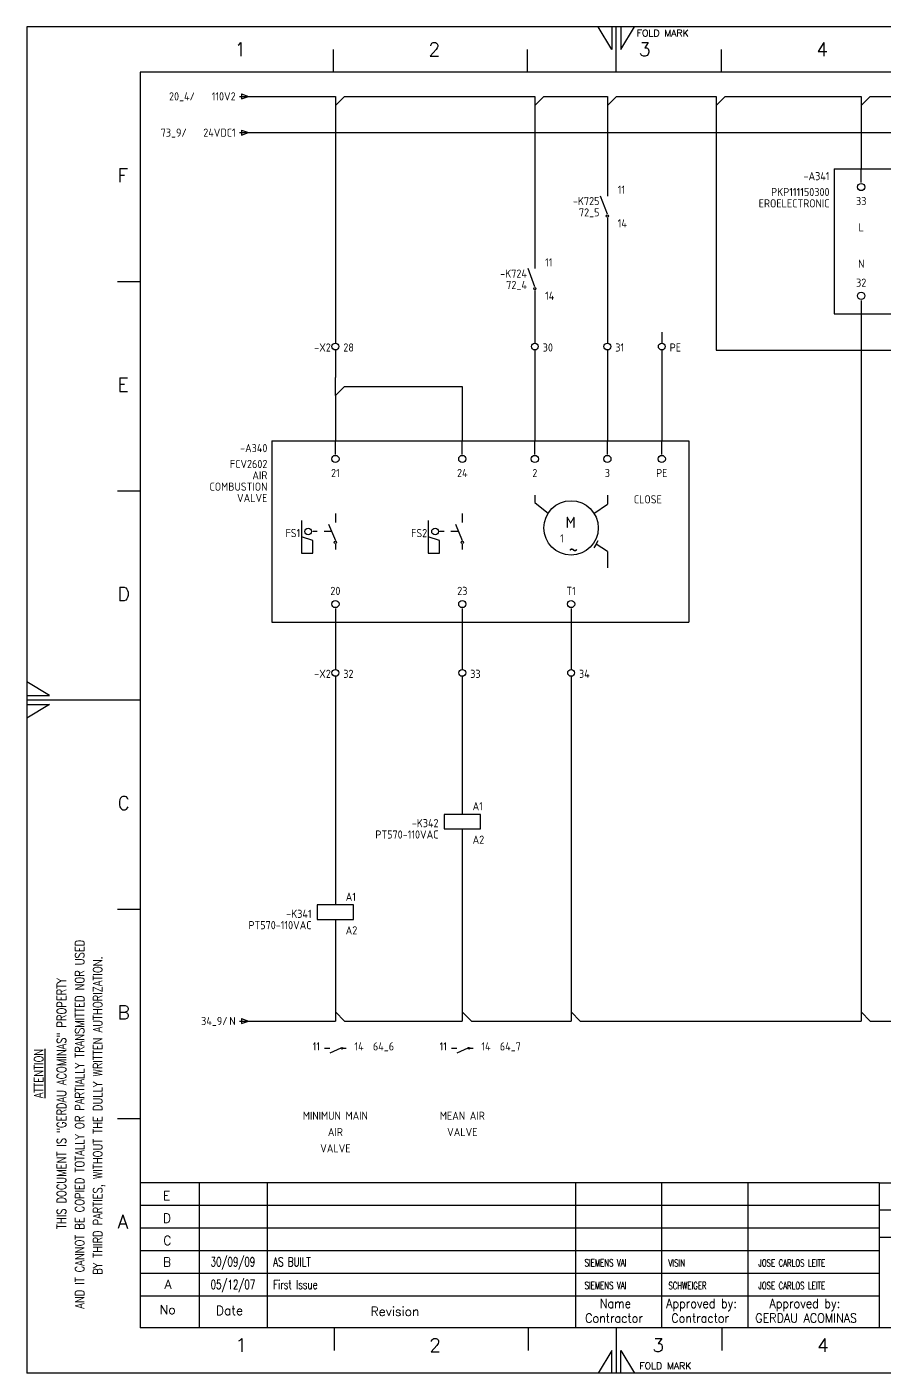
# Model space of a CAD drawing. Extents: x 520 to 940, y 6 to 303.
# Drawn here: x 520.2 to 709.3, y 6.5 to 303.5 of the extents above; entities that cross this region are included whole.
import ezdxf
from ezdxf.enums import TextEntityAlignment as Align

# ---------------------------------------------------------------- set-up
doc = ezdxf.new("R2010")
doc.units = 0
doc.header["$LTSCALE"] = 25
doc.header["$MEASUREMENT"] = 0
doc.linetypes.add('EPLANLINE7', pattern=[0])
doc.layers.get('0').update_dxf_attribs({"linetype": 'CONTINUOUS'})
for name, color, linetype in [('AUTOCONNECTING', 2, 'CONTINUOUS'), ('DESIG_', 3, 'CONTINUOUS'), ('FORM_1', 7, 'CONTINUOUS'), ('FORM_2', 4, 'CONTINUOUS'), ('FORM_3', 6, 'CONTINUOUS'), ('FORM_4', 1, 'CONTINUOUS'), ('MORSETTI', 7, 'CONTINUOUS'), ('RIF_', 7, 'CONTINUOUS'), ('SEF', 5, 'CONTINUOUS'), ('SIMBOLO', 4, 'CONTINUOUS'), ('TABELLA', 7, 'CONTINUOUS'), ('TESTI', 7, 'CONTINUOUS'), ('TESTO', 5, 'CONTINUOUS')]:
    doc.layers.add(name, color=color, linetype=linetype)
doc.styles.add('ROMANS', font='romans.shx', dxfattribs={"width": 0.7, "oblique": 10, "height": 4})
doc.styles.get("Standard").update_dxf_attribs({"font": 'isocp.shx'})

# ---------------------------------------------------------------- blocks, each defined once
blk = doc.blocks.new('Format A3')
at = {"layer": 'FORM_1'}
for p, q in [((0, 297), (0, 0)), ((420, 297), (0, 297)), ((129, 292), (126, 297)), ((129, 297), (129, 292)), ((130, 287), (130, 297)), ((131, 297), (131, 292)), ((131, 292), (134, 297)), ((67.59, 292), (67.59, 287)), ((110.37, 292), (110.37, 287)), ((153.15, 292), (153.15, 287)), ((20, 240.83), (25, 240.83)), ((20, 194.66), (25, 194.66)), ((5, 149.5), (0, 152.5)), ((0, 149.5), (5, 149.5)), ((0, 148.5), (25, 148.5)), ((0, 147.5), (5, 147.5)), ((5, 147.5), (0, 144.5)), ((20, 102.33), (25, 102.33)), ((20, 56.17), (25, 56.17)), ((37.97, 42), (37.97, 17)), ((52.97, 42), (52.97, 17)), ((120.99, 42), (120.99, 17)), ((140, 42), (140, 17)), ((159.01, 42), (159.01, 17)), ((188.01, 37), (25, 37)), ((188.01, 36), (298, 36)), ((188.01, 32), (25, 32)), ((188.01, 27), (25, 27)), ((188.01, 22), (25, 22)), ((67.78, 10), (67.78, 5)), ((110.55, 10), (110.55, 5)), ((130, 10), (130, 0)), ((153.33, 10), (153.33, 5)), ((129, 5), (126, 0)), ((129, 0), (129, 5)), ((131, 0), (131, 5)), ((131, 5), (134, 0)), ((420, 0), (0, 0))]:
    blk.add_line(p, q, dxfattribs=at)
at = {"layer": 'FORM_3'}
for p, q in [((25, 287), (25, 10)), ((410, 287), (25, 287)), ((410, 10), (25, 10))]:
    blk.add_line(p, q, dxfattribs=at)
at = {"layer": 'FORM_4'}
for p, q in [((188.01, 42), (25, 42)), ((188.01, 42), (188.01, 10)), ((188.01, 42), (410, 42)), ((188.01, 30), (298, 30)), ((188.01, 17), (25, 17)), ((37.97, 17), (37.97, 10)), ((52.97, 17), (52.97, 10)), ((120.99, 17), (120.99, 10)), ((140, 17), (140, 10)), ((159.01, 17), (159.01, 10))]:
    blk.add_line(p, q, dxfattribs=at)
at = {"layer": 'FORM_1', "style": 'ROMANS'}
for p in [(134.55, 294.88), (135.13, 0.84)]:
    blk.add_text('FOLD MARK', height=1.5, dxfattribs=at).set_placement(p)
at = {"layer": 'FORM_2', "style": 'ROMANS', "width": 0.8}
for s, p in [('AND IT CANNOT BE COPIED TOTALLY OR PARTIALLY TRANSMITTED NOR USED', (12.63, 14.2)), ('BY THIRD PARTIES, WITHOUT THE DULLY WRITTEN AUTHORIZATION.', (16.63, 21.66)), ('THIS DOCUMENT IS "GERDAU ACOMINAS" PROPERTY', (8.63, 31.78)), ('%%UATTENTION', (3.61, 60.63))]:
    blk.add_text(s, height=2, rotation=90, dxfattribs=at).set_placement(p)
at = {"layer": 'FORM_2', "style": 'ROMANS'}
for s, p in [('E', (30, 38.12)), ('D', (30, 33.18)), ('C', (30.07, 28.24)), ('B', (30.02, 23.5)), ('A', (30.36, 18.57)), ('No', (29.31, 13.01)), ('Date', (41.68, 12.8)), ('Revision', (75.79, 12.6))]:
    blk.add_text(s, height=2, dxfattribs=at).set_placement(p)
at = {"layer": 'FORM_2', "style": 'ROMANS', "width": 0.9}
for s, p in [('Name', (126.4, 14.35)), ('Approved by:', (141.02, 14.35)), ('Approved by:', (163.81, 14.35)), ('Contractor ', (123.16, 11.12)), ('Contractor ', (142.17, 11.12)), ('GERDAU ACOMINAS', (160.68, 11.14))]:
    blk.add_text(s, height=2, dxfattribs=at).set_placement(p)
at = {"layer": 'FORM_2', "style": 'ROMANS', "flags": 4}
for tag, p in [('21', (189.91, 37.18)), ('18', (189.91, 30.89))]:
    blk.add_attdef(tag, p, '', height=2, dxfattribs=at)
at = {"layer": 'FORM_2', "color": 4, "style": 'ROMANS', "width": 0.8, "flags": 4}
for tag, p in [('22', (251.5, 37)), ('19', (251.5, 30.8)), ('24', (278.73, 22.67))]:
    blk.add_attdef(tag, p, '', height=2, dxfattribs=at)
at = {"layer": 'FORM_2', "style": 'ROMANS', "flags": 4}
for tag, p, height, width in [('23', (276.41, 37.01), 2, 0.8), ('20', (276.22, 30.68), 2, 0.8), ('14', (248.25, 23), 1.5, 0.9), ('15', (264.49, 22.98), 1.5, 0.8), ('16', (248.25, 13), 1.5, 0.9), ('17', (264.49, 12.98), 1.5, 0.8)]:
    blk.add_attdef(tag, p, '', height=height, dxfattribs=dict(at, width=width))
at = {"layer": 'FORM_4', "style": 'ROMANS'}
for s, p in [('1', (45.81, 290.56)), ('2', (88.59, 290.56)), ('3', (135, 290.56)), ('4', (174.14, 290.56)), ('F', (20.01, 262.73)), ('E', (20.01, 216.57)), ('D', (20.01, 170.4)), ('C', (20.01, 124.24)), ('B', (20.01, 78.07)), ('A', (20.01, 31.9)), ('1', (45.99, 4.65)), ('2', (88.77, 4.65)), ('3', (137.98, 4.65)), ('4', (174.32, 4.65))]:
    blk.add_text(s, height=3, dxfattribs=at).set_placement(p)
at = {"layer": 'FORM_4', "color": 1, "style": 'ROMANS', "oblique": 10, "width": 0.8, "flags": 4}
for tag, p in [('11', (300.77, 34.39)), ('12', (300.77, 29.5)), ('13', (300.77, 24.62))]:
    blk.add_attdef(tag, p, '', height=2.5, dxfattribs=at)
at = {"layer": 'FORM_4', "color": 1, "style": 'ROMANS', "flags": 2}
blk.add_attdef('25', (279.66, 12.25), '', height=5, dxfattribs=at)
at = {"layer": 'FORM_4', "style": 'ROMANS', "width": 1.25, "flags": 4}
for tag, p in [('1', (303.88, 13.92)), ('3', (312.28, 13.92)), ('5', (324.88, 13.92)), ('7', (346.28, 13.92)), ('10', (395.28, 13.92))]:
    blk.add_attdef(tag, p, '', height=3.5, dxfattribs=at)
for tag, p in [('2', (310.18, 13.92)), ('4', (322.78, 13.92)), ('6', (339.78, 13.92)), ('9', (387.98, 13.92))]:
    blk.add_attdef(tag, text='', height=3.5, dxfattribs=at).set_placement(p, align=Align.CENTER)
at = {"layer": 'FORM_4', "color": 1, "style": 'ROMANS', "width": 1.25, "flags": 4}
blk.add_attdef('8', (368.28, 13.92), '', height=3.5, dxfattribs=at)
blk = doc.blocks.new('SO284')
at = {"layer": 'TESTI', "color": 2, "linetype": 'EPLANLINE7'}
for p, q in [((-1.175, 0), (0.675, 0)), ((-0.675, 0.575), (0.8, 0)), ((-0.675, 0.575), (-0.675, -0.575)), ((-0.675, -0.575), (0.8, 0))]:
    blk.add_line(p, q, dxfattribs=at)
blk = doc.blocks.new('SO269')
at = {"layer": 'TESTI', "color": 2, "linetype": 'EPLANLINE7'}
for p, q in [((-2, 0), (0, 0)), ((0, 0), (0, -2)), ((0, -2), (2, 0))]:
    blk.add_line(p, q, dxfattribs=at)
blk = doc.blocks.new('30_0_IEC_WUPI')
at = {"layer": 'SIMBOLO', "color": 3, "linetype": 'EPLANLINE7'}
blk.add_line((0, 4), (0, 1.6), dxfattribs=at)
blk.add_circle((0, 0.8), 0.75, dxfattribs=at)
blk = doc.blocks.new('SO263')
at = {"layer": 'TESTI', "color": 2, "linetype": 'EPLANLINE7'}
for q in [(0, 2), (2, 0)]:
    blk.add_line((0, -2), q, dxfattribs=at)
blk = doc.blocks.new('SO290')
at = {"layer": 'TESTI', "color": 2, "linetype": 'EPLANLINE7'}
blk.add_line((0, 1), (0, 4), dxfattribs=at)
blk.add_circle((0, 0), 0.8, dxfattribs=at)
blk = doc.blocks.new('39_0_IEC_WUPI')
at = {"layer": 'TESTI', "color": 3, "linetype": 'EPLANLINE7'}
for p, q in [((0, 4), (0, 2)), ((-7.5, 2.4), (-7.5, -4.8)), ((-4, 0), (-5, 0)), ((-1, 0), (-2.5, 0)), ((-1.5, 1.6), (0, -2)), ((-5, -2), (-7.5, -1.2)), ((-5, -4.8), (-5, -2)), ((0, -2.8), (0, -4)), ((-7.5, -4.8), (-5, -4.8))]:
    blk.add_line(p, q, dxfattribs=at)
for centre, radius in [((-6, 0), 0.75), ((0, -2.4), 0.25)]:
    blk.add_circle(centre, radius, dxfattribs=at)
blk = doc.blocks.new('SO291')
at = {"layer": 'TESTI', "color": 2, "linetype": 'EPLANLINE7'}
blk.add_line((0, 3), (0, 0), dxfattribs=at)
blk.add_circle((0, 4), 0.8, dxfattribs=at)
blk = doc.blocks.new('20_0_IEC_WUPI')
at = {"layer": 'TESTI', "color": 3, "linetype": 'EPLANLINE7'}
for p, q in [((0, 4), (0, 1.6)), ((0, 1.6), (-4, 1.6)), ((-4, 1.6), (-4, -1.6)), ((4, 1.6), (0, 1.6)), ((4, -1.6), (4, 1.6)), ((-4, -1.6), (4, -1.6)), ((0, -1.6), (0, -4))]:
    blk.add_line(p, q, dxfattribs=at)
blk = doc.blocks.new('SO264')
at = {"layer": 'TESTI', "color": 2, "linetype": 'EPLANLINE7'}
for p, q in [((-2, 0), (0, 0)), ((0, 2), (0, 0)), ((0, 2), (2, 0))]:
    blk.add_line(p, q, dxfattribs=at)
blk = doc.blocks.new('SO280')
at = {"layer": 'TESTI', "color": 2, "linetype": 'EPLANLINE7'}
for p, q in [((-2, 0), (0, 0)), ((0, 0), (0, -2))]:
    blk.add_line(p, q, dxfattribs=at)
blk = doc.blocks.new('1_0_IEC_WUPI')
at = {"layer": 'SIMBOLO', "color": 3, "linetype": 'EPLANLINE7'}
for p, q in [((0, 4), (0, 2)), ((0, -2), (-1.5, 2)), ((0, -2.8), (0, -4))]:
    blk.add_line(p, q, dxfattribs=at)
blk.add_circle((0, -2.4), 0.25, dxfattribs=at)
blk = doc.blocks.new('228_0_DIC_WUPI')
at = {"layer": 'TESTI', "color": 3, "linetype": 'EPLANLINE7'}
for p, q in [((0, 4), (0, 2.4)), ((16, 4), (16, 2)), ((0, 2.4), (3, 0)), ((13, 0), (16, 2)), ((13.5, -6.8), (13, -7.6)), ((13.5, -6.8), (14, -6)), ((16, -8.4), (13.5, -6.8)), ((16, -8.4), (16, -12))]:
    blk.add_line(p, q, dxfattribs=at)
blk.add_circle((8, -3.2), 6, dxfattribs=at)
at = {"layer": 'TESTO', "color": 3, "width": 1.0032}
blk.add_text('M', height=2.5, dxfattribs=at).set_placement((7.9, -3.25), align=Align.CENTER)
at = {"layer": 'TESTO', "color": 2, "width": 1.000667}
blk.add_text('1', height=1.8, dxfattribs=at).set_placement((6, -6.4), align=Align.CENTER)
at = {"layer": 'TESTO', "color": 4, "width": 0.998314}
blk.add_text('~', height=3.5, dxfattribs=at).set_placement((8.5, -9.9), align=Align.CENTER)
blk = doc.blocks.new('SO283')
at = {"layer": 'SIMBOLO', "color": 2, "linetype": 'EPLANLINE7'}
for p, q in [((0, 2), (0, 0)), ((0, 0), (2, 0))]:
    blk.add_line(p, q, dxfattribs=at)

msp = doc.modelspace()

# ---------------------------------------------------------------- linework, layer by layer
at = {"layer": 'AUTOCONNECTING', "color": 2, "linetype": 'EPLANLINE7'}
for p, q in [((568.22, 288.13), (586.22, 288.13)), ((590.22, 288.13), (630.22, 288.13)), ((634.22, 288.13), (646.22, 288.13)), ((650.22, 288.13), (670.22, 288.13)), ((674.22, 288.13), (702.22, 288.13)), ((706.22, 288.13), (754.22, 288.13)), ((588.22, 286.13), (588.22, 236.13)), ((632.22, 286.13), (632.22, 252.13)), ((648.22, 286.13), (648.22, 268.13)), ((672.22, 286.13), (672.22, 232.13)), ((704.22, 286.13), (704.22, 272.13)), ((568.22, 280.13), (718.22, 280.13)), ((648.22, 260.13), (648.22, 236.13)), ((632.22, 244.13), (632.22, 236.13)), ((704.22, 240.13), (704.22, 86.13)), ((588.22, 232.13), (588.22, 226.13)), ((632.22, 232.13), (632.22, 212.13)), ((648.22, 232.13), (648.22, 212.13)), ((660.22, 232.13), (660.22, 212.13)), ((672.22, 232.13), (804.22, 232.13)), ((590.22, 224.13), (616.22, 224.13)), ((616.22, 224.13), (616.22, 212.13)), ((588.22, 222.13), (588.22, 212.13)), ((588.22, 172.13), (588.22, 164.13)), ((616.22, 172.13), (616.22, 164.13)), ((640.22, 172.13), (640.22, 164.13)), ((588.22, 160.13), (588.22, 112.13)), ((616.22, 160.13), (616.22, 132.13)), ((640.22, 160.13), (640.22, 86.13)), ((616.22, 124.13), (616.22, 86.13)), ((588.22, 104.13), (588.22, 86.13)), ((568.22, 84.13), (586.22, 84.13)), ((590.22, 84.13), (614.22, 84.13)), ((618.22, 84.13), (638.22, 84.13)), ((642.22, 84.13), (702.22, 84.13)), ((706.22, 84.13), (754.22, 84.13))]:
    msp.add_line(p, q, dxfattribs=at)
at = {"layer": 'SIMBOLO', "color": 3, "linetype": 'EPLANLINE7'}
for p, q in [((574.22, 212.13), (574.22, 172.13)), ((574.22, 212.13), (666.22, 212.13)), ((666.22, 212.13), (666.22, 172.13)), ((574.22, 172.13), (666.22, 172.13))]:
    msp.add_line(p, q, dxfattribs=at)
at = {"layer": 'TABELLA', "color": 1, "linetype": 'EPLANLINE7'}
for p, q in [((585.82, 78.13), (587.02, 78.13)), ((589.42, 78.13), (587.02, 77)), ((589.89, 78.13), (590.62, 78.13)), ((613.82, 78.13), (615.02, 78.13)), ((617.42, 78.13), (615.02, 77)), ((617.89, 78.13), (618.62, 78.13))]:
    msp.add_line(p, q, dxfattribs=at)
for centre in [(589.67, 78.13), (617.67, 78.13)]:
    msp.add_circle(centre, 0.175, dxfattribs=at)
at = {"layer": 'TESTI', "color": 3, "linetype": 'EPLANLINE7'}
for p, q in [((698.22, 272.13), (698.22, 240.13)), ((698.22, 272.13), (926.22, 272.13)), ((698.22, 240.13), (926.22, 240.13))]:
    msp.add_line(p, q, dxfattribs=at)

# ---------------------------------------------------------------- block references
msp.add_blockref('Format A3', (520.17, 6.46))
at = {"layer": 'SIMBOLO'}
for name, p in [('SO284', (568.22, 288.13)), ('SO269', (588.22, 288.13)), ('SO269', (632.22, 288.13)), ('SO269', (648.22, 288.13)), ('SO269', (672.22, 288.13)), ('SO269', (704.22, 288.13)), ('SO284', (568.22, 280.13)), ('SO290', (704.22, 268.13)), ('SO291', (704.22, 240.13)), ('SO283', (672.22, 232.13)), ('SO263', (588.22, 224.13)), ('SO280', (616.22, 224.13)), ('SO290', (588.22, 208.13)), ('SO290', (616.22, 208.13)), ('SO290', (632.22, 208.13)), ('SO290', (648.22, 208.13)), ('SO290', (660.22, 208.13)), ('228_0_DIC_WUPI', (632.22, 196.13)), ('SO291', (588.22, 172.13)), ('SO291', (616.22, 172.13)), ('SO291', (640.22, 172.13)), ('SO284', (568.22, 84.13)), ('SO264', (588.22, 84.13)), ('SO264', (616.22, 84.13)), ('SO264', (640.22, 84.13)), ('SO264', (704.22, 84.13))]:
    msp.add_blockref(name, p, dxfattribs=at)
ref = msp.add_blockref('1_0_IEC_WUPI', (648.22, 264.13), dxfattribs=at)
ref.add_attrib('SEF_1', '-K725', dxfattribs={"layer": 'SEF', "color": 2, "height": 1.8, "width": 1.000667, "flags": 2}).set_placement((646.47, 264.13), align=Align.RIGHT)
ref.add_attrib('DESIGN._1', '11', (650.49, 266.63), dxfattribs={"layer": 'DESIG_', "color": 2, "height": 1.8, "width": 1.000667, "flags": 2})
ref.add_attrib('DESIGN._2', '14', (650.49, 259.23), dxfattribs={"layer": 'DESIG_', "color": 2, "height": 1.8, "width": 1.000667, "flags": 2})
ref = msp.add_blockref('1_0_IEC_WUPI', (632.22, 248.13), dxfattribs=at)
ref.add_attrib('SEF_1', '-K724', dxfattribs={"layer": 'SEF', "color": 2, "height": 1.8, "width": 1.000667, "flags": 2}).set_placement((630.47, 248.13), align=Align.RIGHT)
ref.add_attrib('DESIGN._1', '11', (634.49, 250.63), dxfattribs={"layer": 'DESIG_', "color": 2, "height": 1.8, "width": 1.000667, "flags": 2})
ref.add_attrib('DESIGN._2', '14', (634.49, 243.23), dxfattribs={"layer": 'DESIG_', "color": 2, "height": 1.8, "width": 1.000667, "flags": 2})
ref = msp.add_blockref('30_0_IEC_WUPI', (588.22, 232.13), dxfattribs=at)
ref.add_attrib('DESIGN._1', '-X2', dxfattribs={"layer": 'MORSETTI', "color": 2, "height": 1.8, "width": 1.000667, "flags": 2}).set_placement((587.22, 231.83), align=Align.RIGHT)
ref.add_attrib('DESIGN._2', '28', (589.97, 231.83), dxfattribs={"layer": 'MORSETTI', "color": 2, "height": 1.8, "width": 1.000667, "flags": 2})
ref = msp.add_blockref('30_0_IEC_WUPI', (632.22, 232.13), dxfattribs=at)
ref.add_attrib('DESIGN._1', '30', (633.97, 231.83), dxfattribs={"layer": 'MORSETTI', "color": 2, "height": 1.8, "width": 1.000667, "flags": 2})
ref = msp.add_blockref('30_0_IEC_WUPI', (648.22, 232.13), dxfattribs=at)
ref.add_attrib('DESIGN._1', '31', (649.97, 231.83), dxfattribs={"layer": 'MORSETTI', "color": 2, "height": 1.8, "width": 1.000667, "flags": 2})
ref = msp.add_blockref('30_0_IEC_WUPI', (660.22, 232.13), dxfattribs=at)
ref.add_attrib('DESIGN._1', 'PE', (661.97, 231.83), dxfattribs={"layer": 'MORSETTI', "color": 2, "height": 1.8, "width": 1.000667, "flags": 2})
ref = msp.add_blockref('39_0_IEC_WUPI', (588.22, 192.13), dxfattribs=at)
ref.add_attrib('SEF_1', 'FS1', dxfattribs={"layer": 'SEF', "color": 2, "height": 1.8, "width": 1.000667, "flags": 2}).set_placement((580.47, 190.88), align=Align.RIGHT)
ref = msp.add_blockref('39_0_IEC_WUPI', (616.22, 192.13), dxfattribs=at)
ref.add_attrib('SEF_1', 'FS2', dxfattribs={"layer": 'SEF', "color": 2, "height": 1.8, "width": 1.000667, "flags": 2}).set_placement((608.47, 190.88), align=Align.RIGHT)
ref = msp.add_blockref('30_0_IEC_WUPI', (588.22, 160.13), dxfattribs=at)
ref.add_attrib('DESIGN._1', '-X2', dxfattribs={"layer": 'MORSETTI', "color": 2, "height": 1.8, "width": 1.000667, "flags": 2}).set_placement((587.22, 159.83), align=Align.RIGHT)
ref.add_attrib('DESIGN._2', '32', (589.97, 159.83), dxfattribs={"layer": 'MORSETTI', "color": 2, "height": 1.8, "width": 1.000667, "flags": 2})
ref = msp.add_blockref('30_0_IEC_WUPI', (616.22, 160.13), dxfattribs=at)
ref.add_attrib('DESIGN._1', '33', (617.97, 159.83), dxfattribs={"layer": 'MORSETTI', "color": 2, "height": 1.8, "width": 1.000667, "flags": 2})
ref = msp.add_blockref('30_0_IEC_WUPI', (640.22, 160.13), dxfattribs=at)
ref.add_attrib('DESIGN._1', '34', (641.97, 159.83), dxfattribs={"layer": 'MORSETTI', "color": 2, "height": 1.8, "width": 1.000667, "flags": 2})
ref = msp.add_blockref('20_0_IEC_WUPI', (616.22, 128.13), dxfattribs=at)
ref.add_attrib('SEF_1', '-K342', dxfattribs={"layer": 'SEF', "color": 2, "height": 1.8, "width": 1.000667, "flags": 2}).set_placement((610.97, 126.88), align=Align.RIGHT)
ref.add_attrib('DESIGN._1', 'A1', (618.49, 130.63), dxfattribs={"layer": 'DESIG_', "color": 2, "height": 1.8, "width": 1.000667, "flags": 2})
ref.add_attrib('DESIGN._2', 'A2', (618.49, 123.23), dxfattribs={"layer": 'DESIG_', "color": 2, "height": 1.8, "width": 1.000667, "flags": 2})
ref = msp.add_blockref('20_0_IEC_WUPI', (588.22, 108.13), dxfattribs=at)
ref.add_attrib('SEF_1', '-K341', dxfattribs={"layer": 'SEF', "color": 2, "height": 1.8, "width": 1.000667, "flags": 2}).set_placement((582.97, 106.88), align=Align.RIGHT)
ref.add_attrib('DESIGN._1', 'A1', (590.49, 110.63), dxfattribs={"layer": 'DESIG_', "color": 2, "height": 1.8, "width": 1.000667, "flags": 2})
ref.add_attrib('DESIGN._2', 'A2', (590.49, 103.23), dxfattribs={"layer": 'DESIG_', "color": 2, "height": 1.8, "width": 1.000667, "flags": 2})

# ---------------------------------------------------------------- texts
at = {"layer": 'FORM_2', "style": 'ROMANS', "width": 0.7}
for s, p in [('30/09/09', (565.62, 30.86)), ('05/12/07', (565.62, 25.86))]:
    msp.add_text(s, height=2, dxfattribs=at).set_placement(p, align=Align.MIDDLE)
for s, height, p in [('AS BUILT', 2, (574.5, 29.99)), ('SIEMENS VAI', 1.6, (643.21, 29.99)), ('VISIN', 1.6, (661.69, 29.95)), ('JOSE CARLOS LEITE', 1.6, (681.53, 29.95)), ('First Issue', 2, (574.5, 24.99)), ('SIEMENS VAI', 1.6, (643.21, 24.99)), ('SCHWEIGER', 1.6, (661.69, 24.95)), ('JOSE CARLOS LEITE', 1.6, (681.53, 24.95))]:
    msp.add_text(s, height=height, dxfattribs=at).set_placement(p)
at = {"layer": 'RIF_', "color": 2, "width": 1.000667}
for s, p in [('20_4/', (557.22, 287.23)), ('73_9/', (555.42, 279.23)), ('72_5', (646.47, 261.63)), ('72_4', (630.47, 245.63)), ('34_9/', (564.42, 83.23))]:
    msp.add_text(s, height=1.8, dxfattribs=at).set_placement(p, align=Align.RIGHT)
at = {"layer": 'TABELLA', "color": 2, "width": 1.000667}
for p in [(584.82, 77.63), (612.82, 77.63)]:
    msp.add_text('11', height=1.8, dxfattribs=at).set_placement(p, align=Align.RIGHT)
for s, p in [('14  64_6', (592.42, 77.63)), ('14  64_7', (620.42, 77.63))]:
    msp.add_text(s, height=1.8, dxfattribs=at).set_placement(p)
at = {"layer": 'TESTI', "color": 2, "width": 1.000667}
for s, p in [('-A341', (697.22, 269.63)), ('PKP111150300', (697.22, 266.13)), ('EROELECTRONIC', (697.22, 263.63)), ('-A340', (573.22, 209.63)), ('FCV2602', (573.22, 206.13)), ('AIR', (573.22, 203.63)), ('COMBUSTION', (573.22, 201.13)), ('VALVE', (573.22, 198.63)), ('PT570-110VAC', (610.97, 124.38)), ('PT570-110VAC', (582.97, 104.38))]:
    msp.add_text(s, height=1.8, dxfattribs=at).set_placement(p, align=Align.RIGHT)
at = {"layer": 'TESTO', "color": 2, "width": 1.000667}
for s, p in [('110V2', (566.22, 287.23)), ('24VDC1', (566.22, 279.23)), ('CLOSE', (660.22, 198.33)), ('N', (566.22, 83.23))]:
    msp.add_text(s, height=1.8, dxfattribs=at).set_placement(p, align=Align.RIGHT)
for s, p in [('33', (704.22, 264.13)), ('L', (704.22, 258.33)), ('N', (704.22, 250.33)), ('32', (704.22, 246.13)), ('21', (588.22, 204.13)), ('24', (616.22, 204.13)), ('2', (632.22, 204.13)), ('3', (648.22, 204.13)), ('PE', (660.22, 204.13)), ('20', (588.22, 178.13)), ('23', (616.22, 178.13)), ('T1', (640.22, 178.13)), ('MINIMUN MAIN', (588.22, 62.33)), ('MEAN AIR', (616.22, 62.33)), ('AIR', (588.22, 58.73)), ('VALVE', (616.22, 58.73)), ('VALVE', (588.22, 55.13))]:
    msp.add_text(s, height=1.8, dxfattribs=at).set_placement(p, align=Align.CENTER)

doc.saveas('drawing.dxf')
